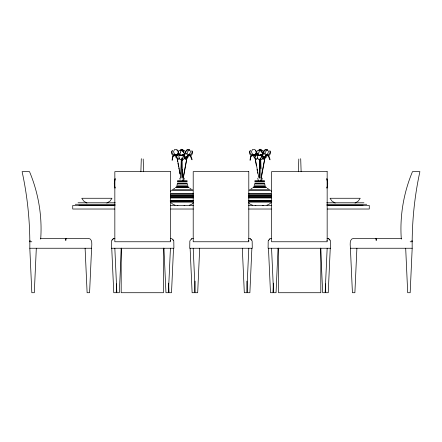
<?xml version="1.0" encoding="UTF-8"?>
<svg xmlns="http://www.w3.org/2000/svg" width="442" height="442" viewBox="0 0 442 442"><rect width="100%" height="100%" fill="white"/><g stroke="black" fill="none" stroke-linecap="round" stroke-linejoin="round"><path stroke-width="0.66" d="M181.06 178.027L181.413 159.098M259.515 178.027L259.868 159.098M180.745 178.181L181.248 159.175M259.2 178.181L259.703 159.175M140.871 171.745L141.285 159.01L141.584 158.766M298.389 171.745L298.809 159.01M65.869 238.36L65.792 240.465L65.93 238.36M257.785 154.601L257.824 153.512M36.31 248.244L34.299 292.72L31.83 292.72L29.818 248.244C30.111 222.53 27.586 196.773 22.1 171.645L29.515 171.645C38.41 192.861 42.344 216.16 40.692 239.116M40.449 238.36L88.19 238.36C92.997 238.575 91.671 245.338 91.593 248.244L89.582 292.72L87.113 292.72L85.102 248.244M116.633 283.825L116.229 292.72L113.76 292.72L111.749 248.244M121.329 248.244L119.318 292.72L116.848 292.72L114.837 248.244M170.435 248.244L168.424 292.72L165.954 292.72L163.949 248.244M173.524 248.244L171.513 292.72L169.043 292.72L168.612 283.14M195.121 281.09L194.596 292.72L192.121 292.72L190.115 248.244M199.69 248.244L197.685 292.72L195.209 292.72L193.204 248.244M248.796 248.244L246.791 292.72L244.315 292.72L242.31 248.244M251.885 248.244L249.879 292.72L247.404 292.72L246.879 281.09M273.388 283.14L272.957 292.72L270.487 292.72L268.476 248.244M278.051 248.244L276.046 292.72L273.576 292.72L271.565 248.244M327.163 248.244L325.152 292.72L322.682 292.72L320.671 248.244M330.251 248.244L328.24 292.72L325.771 292.72L325.367 283.825M356.898 248.244L354.887 292.72L352.418 292.72L350.407 248.244C350.329 245.338 349.003 238.575 353.81 238.36L401.551 238.36M401.308 239.116C399.656 216.16 403.59 192.861 412.485 171.645L419.9 171.645C414.414 196.773 411.889 222.53 412.182 248.244L410.17 292.72L407.701 292.72L405.69 248.244M29.846 241.321L29.818 241.763L31.824 241.763M114.716 180.784L114.705 186.093M327.295 186.093L327.284 180.784M182.48 149.529L181.336 149.363L180.319 150.219M187.414 155.717L182.839 180.701M265.498 155.037L260.802 180.701M183.126 178.027L187.154 156.391M261.084 178.027L265.117 156.391M111.483 240.884L111.367 248.244L173.91 248.244L173.794 240.884M189.845 240.884L189.728 248.244L252.272 248.244L252.155 240.884M268.206 240.884L268.09 248.244L330.633 248.244L330.517 240.884M181.546 150.694L181.839 150.053M260.001 150.694L260.145 150.037M254.487 157.457L255.332 155.33L256.94 154.341L258.504 155.148M183.64 180.85L184.264 178.181M261.603 180.85L262.228 178.181M114.832 180.314L115.053 179.375M326.859 187.966L327.224 186.574M327.052 188.054L327.743 183.684L326.826 178.38M177.01 185.043L177.181 184.397M254.426 185.043L254.598 184.397M186.038 151.479L186.408 150.219L187.59 149.363L189.524 149.529L190.485 151.612L189.933 153.501L188.756 154.578M263.813 152.109L264.366 150.219L265.554 149.363L267.487 149.529L268.443 151.612L267.891 153.501L266.719 154.578M179.607 157.921L179.33 158.855L178.353 159.148L176.181 157.468L175.419 155.954L177.778 154.258L178.187 152.109L177.634 150.219L176.446 149.363L174.513 149.529L173.557 151.612L174.109 153.501L176.126 155.164L179.33 154.783M257.564 157.921L257.288 158.855L256.316 159.148L254.144 157.468L253.382 155.954L255.741 154.258L256.15 152.109L255.592 150.219L254.41 149.363L252.476 149.529L251.515 151.612L252.067 153.501L254.089 155.164L257.288 154.783L257.796 155.794M29.934 240.884L30.078 240.465M115.174 178.38L114.257 183.684L114.948 188.054M262.388 158.623L262.023 159.512L260.99 159.711L260.316 159.015M184.452 157.556L183.568 159.512L182.535 159.711L181.866 159.015M254.813 157.297L256.642 154.7L257.714 154.043M111.798 240.465L113.24 238.818L114.942 238.36M190.159 240.465L191.601 238.818L193.303 238.36M268.719 240.061L268.526 240.465L269.963 238.818L271.67 238.36M184.712 154.783L183.949 156.302L184.712 158.855L185.684 159.148L187.856 157.468L188.618 155.954L188.143 155.457M262.67 154.783L261.913 156.302L262.67 158.855L263.647 159.148L265.819 157.468L266.581 155.954L266.106 155.457M111.997 240.061L112.539 239.36M185.121 153.711L184.436 154.7L185.099 157.297L186.088 157.457L189.077 154.341L187.966 155.551M263.084 153.711L262.393 154.7L263.062 157.297L264.051 157.457L267.04 154.341L266.299 155.148M184.099 154.214L185.22 152.678L185.032 151.103L183.872 150.291L182.927 150.181M262.554 154.214L263.675 152.678L263.487 151.103L262.327 150.291L261.382 150.181M170.468 191.496L171.165 190.596M176.894 156.208L179.259 154.043M178.264 158.855L178.004 159.148L177.789 158.507M256.459 159.148L256.719 158.855M260.305 155.208L261.94 154.783L263.073 156.302L263.996 159.148L264.123 157.468L262.99 155.954L259.117 155.015L257.559 155.33L257.288 157.02L258.432 159.512L259.465 159.711L261.426 157.805L261.697 156.114L260.15 155.208M177.678 154.833L178.916 153.711M255.642 154.833L256.879 153.711L257.564 154.7M258.769 150.219L259.791 149.363L260.973 149.28L259.647 150.236M193.419 202.906L191.618 204.287L189.519 205.16M270.835 202.906L269.034 204.287L266.935 205.16M260.089 155.164L260.929 154.578M174.728 188.27L173.584 188.955M252.144 188.27L251.001 188.955M112.87 239.061L113.638 238.619M191.231 239.061L191.601 238.818M269.598 239.061L269.968 238.818M106.826 203.116L110.102 201.016L111.992 198.265L81.776 198.265L83.665 201.016L86.947 203.116M355.053 203.116L358.335 201.016L360.224 198.265L330.008 198.265L331.898 201.016L335.174 203.116M181.192 150.236L182.049 149.761M185.06 154.341L182.391 155.391M261.951 155.148L262.99 154.612M176.358 157.297L176.032 157.457L176.883 155.33L178.485 154.341L180.049 155.148M114.064 238.476L114.5 238.387M184.806 205.453L184.082 205.453M263.261 205.453L262.537 205.453M188.331 154.799L190.795 154.601L191.905 152.971L192.137 151.573C191.121 149.048 193.126 153.004 192.408 153.739L191.298 155.369L188.104 155.131M266.288 154.799L268.758 154.601L269.869 152.971L270.101 151.573C269.084 149.048 271.084 153.004 270.371 153.739L269.261 155.369L266.062 155.131M182.115 154.871L183.485 154.783L184.618 156.302L185.541 159.148L185.668 157.468L184.535 155.954L180.662 155.015L179.104 155.33L178.833 157.02L179.977 159.512L181.01 159.711L182.971 157.805L183.242 156.114L181.695 155.208M177.452 180.585L187.132 180.585M254.868 180.585L264.548 180.585M177.402 181.435L187.176 181.435M254.824 181.435L264.598 181.435M177.38 181.933L187.204 181.933M254.796 181.933L264.62 181.933M177.297 183.469L187.286 183.469M254.714 183.469L264.703 183.469M177.248 183.966L187.336 183.966M254.664 183.966L264.752 183.966M176.684 185.855L187.9 185.855M254.1 185.855L265.316 185.855M176.457 186.303L188.126 186.303M253.874 186.303L265.543 186.303M175.877 187.137L188.706 187.137M253.294 187.137L266.123 187.137M175.402 187.668L189.182 187.668M252.818 187.668L266.598 187.668M172.142 189.839L192.436 189.839M249.564 189.839L269.858 189.839M171.656 190.215L192.922 190.215M249.078 190.215L270.344 190.215M171.01 193.635L193.574 193.635M248.426 193.635L270.99 193.635M170.833 194.132L193.226 194.132M248.774 194.132L271.167 194.132M170.629 195.154L193.419 195.154M248.581 195.154L271.371 195.154M170.568 195.651L193.474 195.651M248.526 195.651L271.432 195.651M170.468 196.568L193.574 196.568M248.426 196.568L271.532 196.568M170.479 197.066L193.563 197.066M248.437 197.066L271.521 197.066M170.524 197.452L193.519 197.452M248.481 197.452L271.476 197.452M170.584 197.95L193.463 197.95M248.537 197.95L271.416 197.95M171.225 200.458L193.358 200.458M248.642 200.458L270.775 200.458M170.148 200.955L193.182 200.955M248.818 200.955L271.852 200.955M170.557 201.574L192.817 201.574M249.183 201.574L271.443 201.574M170.568 202.132L193.613 202.132M248.387 202.132L271.432 202.132M78.057 202.779L115.274 202.779M326.726 202.779L363.943 202.779M75.234 204.276L115.135 204.276M326.865 204.276L366.766 204.276M78.991 205.215L115.135 205.215M326.865 205.215L363.009 205.215M114.804 205.453L72.737 205.453L72.737 209.027L114.804 209.027M170.662 205.453L193.414 205.453M248.586 205.453L271.338 205.453M327.196 205.453L369.263 205.453L369.263 209.027L327.196 209.027M170.662 209.027L193.414 209.027M248.586 209.027L271.338 209.027M376.109 238.476L376.208 240.465L376.07 238.36M410.176 241.763L412.182 241.763L411.922 240.465M29.818 248.244L91.593 248.244M350.407 248.244L412.182 248.244M327.058 238.36L328.76 238.818L330.202 240.465M248.697 238.36L250.399 238.818L251.841 240.465M170.33 238.36L172.037 238.818L173.474 240.465L173.032 239.691M260.576 154.921L261.189 154.993M266.769 155.12L268.482 155.33C269.714 157.253 271.388 164.104 268.305 156.114L266.681 155.512M187.949 155.015L190.519 155.33C191.751 157.253 193.43 164.104 190.342 156.114L187.905 155.208M255.133 205.453L255.846 205.552L255.327 205.453M177.17 205.453L177.888 205.552L177.364 205.453M327.5 238.387L327.936 238.476M183.402 155.12L184.441 155.33M252.481 205.16L250.382 204.287L248.581 202.906M175.065 205.16L172.966 204.287L171.165 202.906M176.789 150.252L177.794 150.694L178.717 152.263L177.093 154.921L176.452 154.728M260.846 155.391L261.172 155.551M187.513 157.457L186.651 156.208M328.362 238.619L329.13 239.061M268.416 188.955L267.272 188.27M190.999 188.955L189.856 188.27M262.205 153.711L263.277 154.374M250.399 238.818L250.769 239.061M300.416 158.766L300.715 159.01L301.129 171.745M254.415 154.728L255.056 154.921L256.68 152.263L255.758 150.694M253.664 155.148L254.034 155.551M175.701 155.148L176.071 155.551M329.461 239.36L330.003 240.061M183.458 151.612L181.027 149.28L182.209 149.363L183.231 150.219L183.734 152.871M270.835 190.596L271.532 191.496M258.272 154.728L256.78 152.678L256.968 151.103L258.128 150.291L260.31 150.037L260.454 150.694M179.817 154.728L178.325 152.678L178.513 151.103L179.673 150.291L181.855 150.037L181.999 150.694M251.393 239.691L251.642 240.061M264.261 153.921L263.283 152.263L264.205 150.694L265.714 150.037L267.498 150.125L266.045 151.103L265.123 152.678L265.548 154.728M186.297 153.921L185.32 152.263L186.242 150.694L187.751 150.037L189.535 150.125L188.088 151.103L187.159 152.678L187.585 154.728M265.106 156.208L265.968 157.457L265.758 156.523M326.936 240.465L327.058 240.884M248.575 240.465L248.697 240.884M170.209 240.465L170.336 240.884M264.819 184.397L264.99 185.043M187.402 184.397L187.574 185.043M114.776 186.574L115.141 187.966M326.947 179.375L327.168 180.314M257.736 178.181L258.36 180.85M179.772 178.181L180.082 179.513M262.095 152.109L261.681 150.219L260.664 149.363L259.482 149.28L261.913 151.612L262.189 152.871M263.918 152.645L264.222 154.258M186.054 153.181L186.259 154.258M255.095 157.744L258.752 177.352M177.137 157.744L180.159 173.971M254.946 157.744L256.393 165.855M257.001 169.236L257.238 170.59M257.482 171.944L257.725 173.297M176.982 157.744L177.706 161.8M177.949 163.153L178.551 166.535M178.795 167.883L179.038 169.236M179.275 170.59L179.883 173.971M143.191 159.01L143.611 171.745M260.73 158.496L261.001 168.678M182.275 158.496L182.331 160.534M182.563 169.358L182.761 176.822M260.559 157.744L260.94 178.027M182.11 157.744L182.485 178.027M320.809 248.128L320.809 292.72L278.537 292.72L278.537 248.128M163.463 248.128L163.463 292.72L121.191 292.72L121.191 248.128M172.413 157.02C171.872 164.849 172.076 156.341 173.695 156.114L176.087 155.015L173.518 155.33L172.413 157.02M250.376 157.02C249.835 164.849 250.039 156.341 251.658 156.114L254.051 155.015L251.481 155.33L250.376 157.02M180.54 152.054L180.021 153.739L180.082 155.369L184.215 154.601L184.159 152.971L181.839 150.584L181.109 150.722L180.54 152.054M258.995 152.054L258.476 153.739L258.537 155.369L262.67 154.601L262.614 152.971L260.294 150.584L259.565 150.722L258.995 152.054M172.275 150.584L171.899 151.573L172.131 152.971L173.242 154.601L175.712 154.799L175.938 155.131L172.739 155.369L171.629 153.739L171.59 152.054L172.275 150.584M250.238 150.584L249.863 151.573L250.095 152.971L251.205 154.601L253.669 154.799L253.896 155.131L250.702 155.369L249.592 153.739L249.553 152.054L250.238 150.584M170.435 171.645L114.837 171.645L114.837 241.763L170.435 241.763L170.435 171.645M248.796 171.645L193.204 171.645L193.204 241.763L248.796 241.763L248.796 171.645M327.163 171.645L271.565 171.645L271.565 241.763L327.163 241.763L327.163 171.645"/></g></svg>
